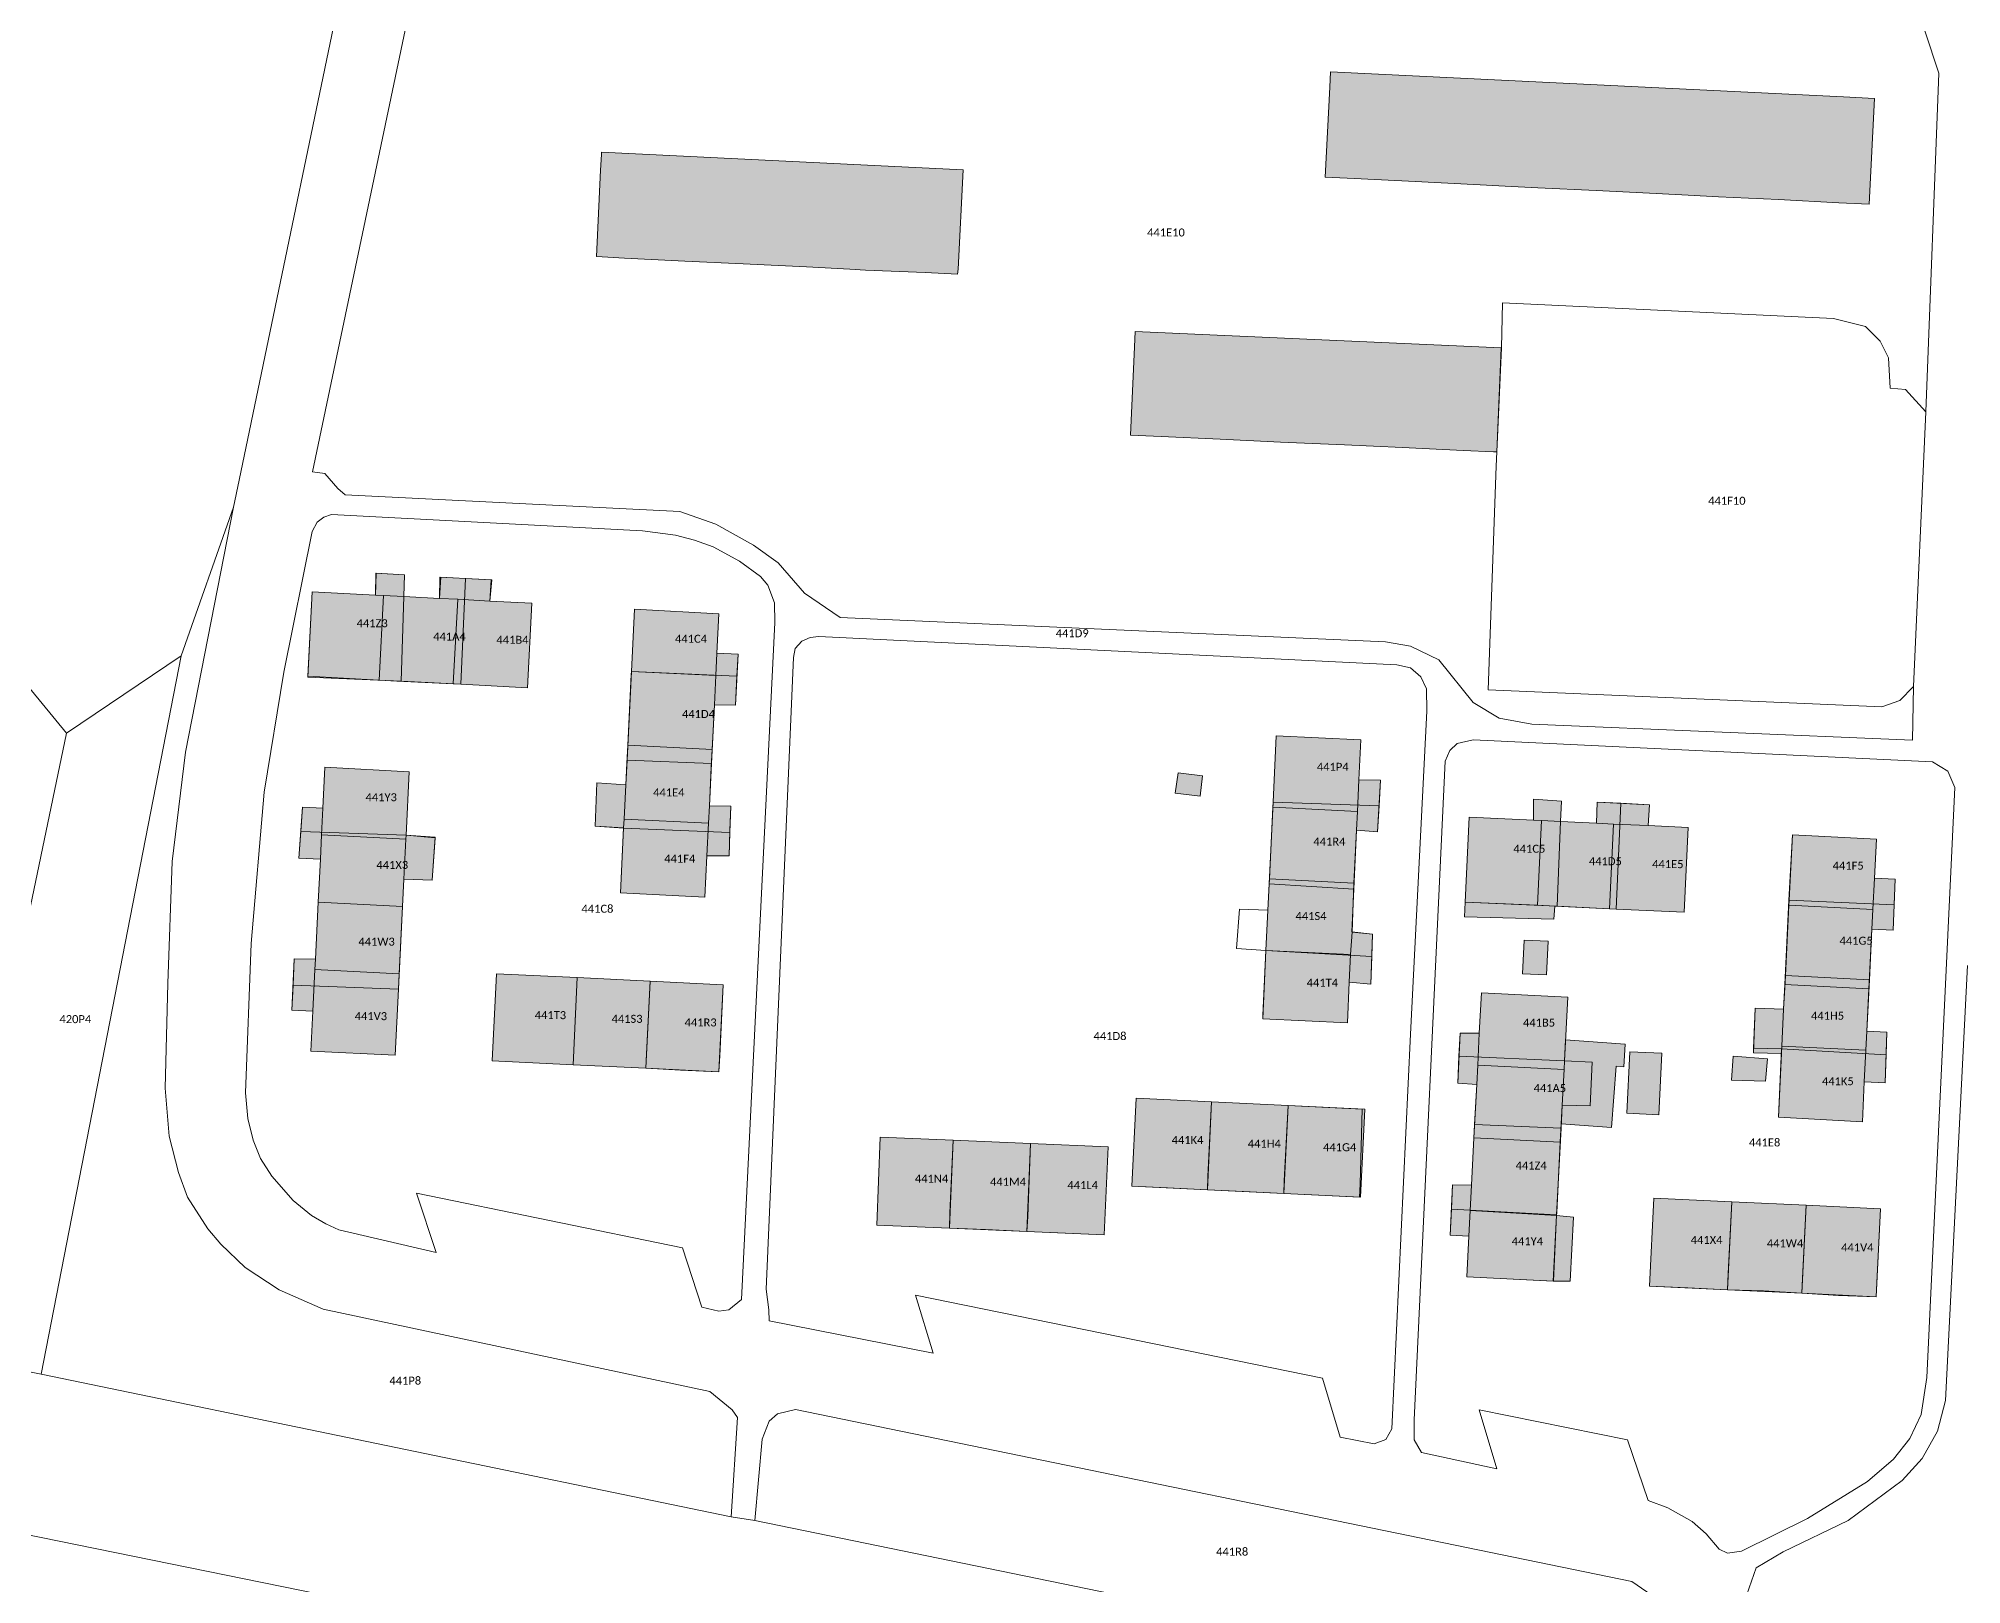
# Model space of a CAD drawing. Header units: metres. Extents: x 113120 to 240396, y 120329 to 242116.
# Drawn here: x 120677 to 120869.3, y 121543.4 to 121698.1 of the extents above; entities that cross this region are included whole.
import ezdxf

# ---------------------------------------------------------------- set-up
doc = ezdxf.new("R2010")
doc.units = ezdxf.units.M
doc.header["$LTSCALE"] = 3
for name, color, linetype, lineweight in [('Bpn_CaPa', 78, 'Continuous', 0), ('Bpn_ReBu', 4, 'Continuous', 0), ('Bpt_CaNu', 7, 'Continuous', 0), ('Hachure bâtiment', 11, 'Continuous', 0)]:
    doc.layers.add(name, color=color, linetype=linetype, lineweight=lineweight)
doc.styles.add('Legend', font='')
doc.styles.get('Legend').set_extended_font_data('Calibri')

msp = doc.modelspace()

# ---------------------------------------------------------------- hatches: boundary and pattern name
at = {"layer": 'Hachure bâtiment'}
h = msp.add_hatch(color=256, dxfattribs=at)
h.dxf.hatch_style = 1
h.paths.add_polyline_path([(120857.49, 121692.22), (120860.62, 121692.07), (120860.06, 121681.49), (120857.05, 121681.63), (120850.99, 121681.94), (120845.02, 121682.23), (120841.99, 121682.38), (120838.78, 121682.54), (120832.79, 121682.84), (120826.95, 121683.13), (120823.68, 121683.29), (120820.55, 121683.45), (120814.67, 121683.74), (120808.62, 121684.04), (120805.69, 121684.18), (120806.13, 121693.2), (120806.2, 121694.73)])
h = msp.add_hatch(color=256, dxfattribs=at)
h.dxf.hatch_style = 1
h.paths.add_polyline_path([(120769.47, 121684.93), (120768.99, 121675), (120768.92, 121674.49), (120765.7, 121674.64), (120759.72, 121674.89), (120758.17, 121675), (120753.83, 121675.21), (120747.5, 121675.51), (120741.67, 121675.79), (120735.64, 121676.08), (120732.82, 121676.27), (120733.23, 121684.88), (120733.31, 121686.47), (120733.32, 121686.68)])
h = msp.add_hatch(color=256, dxfattribs=at)
h.dxf.hatch_style = 1
h.paths.add_polyline_path([(120823.28, 121667.13), (120822.84, 121656.72), (120822.52, 121656.73), (120819.47, 121656.87), (120813.42, 121657.15), (120807.6, 121657.41), (120801.2, 121657.7), (120795.19, 121657.98), (120789.29, 121658.24), (120786.22, 121658.38), (120786.61, 121667.22), (120786.68, 121668.76)])
h = msp.add_hatch(color=256, dxfattribs=at)
h.dxf.hatch_style = 1
h.paths.add_polyline_path([(120713.62, 121644.42), (120713.57, 121642.24), (120711.53, 121642.35), (120710.72, 121642.39), (120710.8, 121644.58)])
h = msp.add_hatch(color=256, dxfattribs=at)
h.dxf.hatch_style = 1
h.paths.add_polyline_path([(120722.37, 121643.92), (120722.15, 121641.8), (120718.95, 121641.97), (120717.12, 121642.06), (120717.17, 121644.2)])
h = msp.add_hatch(color=256, dxfattribs=at)
h.dxf.hatch_style = 1
h.paths.add_polyline_path([(120710.72, 121642.39), (120711.53, 121642.35), (120711.08, 121633.9), (120703.97, 121634.27), (120704.4, 121642.72)])
h = msp.add_hatch(color=256, dxfattribs=at)
h.dxf.hatch_style = 1
h.paths.add_polyline_path([(120713.57, 121642.24), (120717.12, 121642.06), (120718.95, 121641.97), (120718.5, 121633.51), (120712.87, 121633.8), (120711.08, 121633.9), (120711.53, 121642.35)])
h = msp.add_hatch(color=256, dxfattribs=at)
h.dxf.hatch_style = 1
h.paths.add_polyline_path([(120722.15, 121641.8), (120726.37, 121641.58), (120725.92, 121633.12), (120719.27, 121633.47), (120718.5, 121633.51), (120718.95, 121641.97)])
h = msp.add_hatch(color=256, dxfattribs=at)
h.dxf.hatch_style = 1
h.paths.add_polyline_path([(120745.05, 121640.52), (120744.86, 121636.58), (120744.75, 121634.34), (120736.31, 121634.76), (120736.62, 121640.97)])
h = msp.add_hatch(color=256, dxfattribs=at)
h.dxf.hatch_style = 1
h.paths.add_polyline_path([(120746.99, 121636.47), (120746.72, 121631.4), (120744.61, 121631.43), (120744.75, 121634.34), (120744.86, 121636.58)])
h = msp.add_hatch(color=256, dxfattribs=at)
h.dxf.hatch_style = 1
h.paths.add_polyline_path([(120744.75, 121634.34), (120744.61, 121631.43), (120744.39, 121626.96), (120735.95, 121627.38), (120736.3, 121634.45), (120736.31, 121634.76)])
h = msp.add_hatch(color=256, dxfattribs=at)
h.dxf.hatch_style = 1
h.paths.add_polyline_path([(120744.39, 121626.96), (120744.3, 121625.2), (120744.11, 121621.32), (120744.03, 121619.58), (120735.58, 121620), (120735.75, 121623.43), (120735.86, 121625.6), (120735.95, 121627.38)])
h = msp.add_hatch(color=256, dxfattribs=at)
h.dxf.hatch_style = 1
h.paths.add_polyline_path([(120809.24, 121627.92), (120809.05, 121623.93), (120808.9, 121620.76), (120800.44, 121621.17), (120800.47, 121621.7), (120800.79, 121628.33)])
h = msp.add_hatch(color=256, dxfattribs=at)
h.dxf.hatch_style = 1
h.paths.add_polyline_path([(120714.1, 121624.73), (120713.79, 121618.38), (120713.77, 121618), (120705.34, 121618.43), (120705.47, 121621.1), (120705.67, 121625.17)])
h = msp.add_hatch(color=256, dxfattribs=at)
h.dxf.hatch_style = 1
h.paths.add_polyline_path([(120793.42, 121624.32), (120793.17, 121622.3), (120790.69, 121622.6), (120790.97, 121624.62)])
h = msp.add_hatch(color=256, dxfattribs=at)
h.dxf.hatch_style = 1
h.paths.add_polyline_path([(120735.75, 121623.43), (120735.58, 121620), (120735.54, 121619.12), (120732.7, 121619.27), (120732.87, 121623.62)])
h = msp.add_hatch(color=256, dxfattribs=at)
h.dxf.hatch_style = 1
h.paths.add_polyline_path([(120811.22, 121623.87), (120810.92, 121618.72), (120808.81, 121618.88), (120808.9, 121620.76), (120809.05, 121623.93)])
h = msp.add_hatch(color=256, dxfattribs=at)
h.dxf.hatch_style = 1
h.paths.add_polyline_path([(120705.47, 121621.1), (120705.34, 121618.43), (120705.22, 121616), (120703.07, 121616.08), (120703.42, 121621.2)])
h = msp.add_hatch(color=256, dxfattribs=at)
h.dxf.hatch_style = 1
h.paths.add_polyline_path([(120746.24, 121621.27), (120746.16, 121618.85), (120746.09, 121616.32), (120743.87, 121616.32), (120744.03, 121619.58), (120744.11, 121621.32)])
h = msp.add_hatch(color=256, dxfattribs=at)
h.dxf.hatch_style = 1
h.paths.add_polyline_path([(120808.9, 121620.76), (120808.81, 121618.88), (120808.56, 121613.6), (120800.1, 121614.02), (120800.44, 121621.17)])
h = msp.add_hatch(color=256, dxfattribs=at)
h.dxf.hatch_style = 1
h.paths.add_polyline_path([(120829.32, 121621.8), (120829.22, 121619.75), (120827.3, 121619.84), (120826.52, 121619.88), (120826.52, 121621.97)])
h = msp.add_hatch(color=256, dxfattribs=at)
h.dxf.hatch_style = 1
h.paths.add_polyline_path([(120838.1, 121621.42), (120837.97, 121619.34), (120834.52, 121619.5), (120832.8, 121619.58), (120832.87, 121621.7)])
h = msp.add_hatch(color=256, dxfattribs=at)
h.dxf.hatch_style = 1
h.paths.add_polyline_path([(120744.03, 121619.58), (120743.87, 121616.32), (120743.67, 121612.2), (120735.22, 121612.62), (120735.54, 121619.12), (120735.58, 121620)])
h = msp.add_hatch(color=256, dxfattribs=at)
h.dxf.hatch_style = 1
h.paths.add_polyline_path([(120826.52, 121619.88), (120827.3, 121619.84), (120826.9, 121611.37), (120819.69, 121611.7), (120820.09, 121620.18)])
h = msp.add_hatch(color=256, dxfattribs=at)
h.dxf.hatch_style = 1
h.paths.add_polyline_path([(120829.22, 121619.75), (120832.8, 121619.58), (120834.52, 121619.5), (120834.12, 121611.03), (120828.64, 121611.28), (120826.9, 121611.37), (120827.3, 121619.84)])
h = msp.add_hatch(color=256, dxfattribs=at)
h.dxf.hatch_style = 1
h.paths.add_polyline_path([(120837.97, 121619.34), (120841.97, 121619.15), (120841.57, 121610.68), (120834.77, 121611), (120834.12, 121611.03), (120834.52, 121619.5)])
h = msp.add_hatch(color=256, dxfattribs=at)
h.dxf.hatch_style = 1
h.paths.add_polyline_path([(120713.77, 121618), (120713.57, 121613.97), (120713.44, 121611.26), (120705, 121611.69), (120705.22, 121616), (120705.34, 121618.43)])
h = msp.add_hatch(color=256, dxfattribs=at)
h.dxf.hatch_style = 1
h.paths.add_polyline_path([(120716.68, 121618.13), (120716.39, 121613.87), (120713.57, 121613.97), (120713.77, 121618), (120713.79, 121618.38)])
h = msp.add_hatch(color=256, dxfattribs=at)
h.dxf.hatch_style = 1
h.paths.add_polyline_path([(120860.79, 121618), (120860.59, 121614.07), (120860.44, 121610.96), (120852.04, 121611.38), (120852.06, 121611.87), (120852.39, 121618.42)])
h = msp.add_hatch(color=256, dxfattribs=at)
h.dxf.hatch_style = 1
h.paths.add_polyline_path([(120808.56, 121613.6), (120808.37, 121608.7), (120808.22, 121606.44), (120799.76, 121606.86), (120800.05, 121612.88), (120800.1, 121614.02)])
h = msp.add_hatch(color=256, dxfattribs=at)
h.dxf.hatch_style = 1
h.paths.add_polyline_path([(120862.67, 121613.97), (120862.47, 121608.9), (120860.34, 121608.97), (120860.44, 121610.96), (120860.59, 121614.07)])
h = msp.add_hatch(color=256, dxfattribs=at)
h.dxf.hatch_style = 1
h.paths.add_polyline_path([(120713.44, 121611.26), (120713.1, 121604.52), (120704.67, 121604.95), (120704.72, 121605.97), (120705, 121611.69)])
h = msp.add_hatch(color=256, dxfattribs=at)
h.dxf.hatch_style = 1
h.paths.add_polyline_path([(120826.9, 121611.37), (120828.64, 121611.28), (120828.54, 121609.97), (120819.62, 121610.23), (120819.69, 121611.7)])
h = msp.add_hatch(color=256, dxfattribs=at)
h.dxf.hatch_style = 1
h.paths.add_polyline_path([(120860.44, 121610.96), (120860.34, 121608.97), (120860.09, 121603.92), (120851.69, 121604.34), (120852.04, 121611.38)])
h = msp.add_hatch(color=256, dxfattribs=at)
h.dxf.hatch_style = 1
h.paths.add_polyline_path([(120810.4, 121608.5), (120810.24, 121603.47), (120808.09, 121603.68), (120808.22, 121606.44), (120808.37, 121608.7)])
h = msp.add_hatch(color=256, dxfattribs=at)
h.dxf.hatch_style = 1
h.paths.add_polyline_path([(120827.99, 121607.77), (120827.8, 121604.42), (120825.4, 121604.53), (120825.59, 121607.88)])
h = msp.add_hatch(color=256, dxfattribs=at)
h.dxf.hatch_style = 1
h.paths.add_polyline_path([(120704.72, 121605.97), (120704.67, 121604.95), (120704.47, 121600.8), (120702.37, 121600.87), (120702.6, 121606.03)])
h = msp.add_hatch(color=256, dxfattribs=at)
h.dxf.hatch_style = 1
h.paths.add_polyline_path([(120808.22, 121606.44), (120808.09, 121603.68), (120807.9, 121599.62), (120799.44, 121600.02), (120799.45, 121600.4), (120799.76, 121606.86)])
h = msp.add_hatch(color=256, dxfattribs=at)
h.dxf.hatch_style = 1
h.paths.add_polyline_path([(120713.1, 121604.52), (120713.03, 121602.97), (120712.7, 121596.37), (120704.27, 121596.78), (120704.47, 121600.8), (120704.67, 121604.95)])
h = msp.add_hatch(color=256, dxfattribs=at)
h.dxf.hatch_style = 1
h.paths.add_polyline_path([(120730.89, 121604.14), (120730.48, 121595.43), (120722.4, 121595.82), (120722.84, 121604.53)])
h = msp.add_hatch(color=256, dxfattribs=at)
h.dxf.hatch_style = 1
h.paths.add_polyline_path([(120738.19, 121603.79), (120737.77, 121595.07), (120730.48, 121595.43), (120730.89, 121604.14)])
h = msp.add_hatch(color=256, dxfattribs=at)
h.dxf.hatch_style = 1
h.paths.add_polyline_path([(120745.49, 121603.43), (120745.07, 121594.72), (120737.77, 121595.07), (120738.19, 121603.79)])
h = msp.add_hatch(color=256, dxfattribs=at)
h.dxf.hatch_style = 1
h.paths.add_polyline_path([(120860.09, 121603.92), (120859.83, 121598.8), (120859.74, 121596.88), (120851.34, 121597.3), (120851.52, 121600.97), (120851.63, 121603.13), (120851.69, 121604.34)])
h = msp.add_hatch(color=256, dxfattribs=at)
h.dxf.hatch_style = 1
h.paths.add_polyline_path([(120829.94, 121602.2), (120829.61, 121595.83), (120829.57, 121594.94), (120820.93, 121595.38), (120821.09, 121598.57), (120821.3, 121602.63)])
h = msp.add_hatch(color=256, dxfattribs=at)
h.dxf.hatch_style = 1
h.paths.add_polyline_path([(120851.52, 121600.97), (120851.34, 121597.3), (120851.3, 121596.55), (120848.5, 121596.63), (120848.67, 121601.08)])
h = msp.add_hatch(color=256, dxfattribs=at)
h.dxf.hatch_style = 1
h.paths.add_polyline_path([(120821.09, 121598.57), (120820.93, 121595.38), (120820.83, 121593.45), (120818.94, 121593.58), (120819.17, 121598.6)])
h = msp.add_hatch(color=256, dxfattribs=at)
h.dxf.hatch_style = 1
h.paths.add_polyline_path([(120829.61, 121595.83), (120829.72, 121597.92), (120835.69, 121597.48), (120835.53, 121595.21), (120834.77, 121595.27), (120834.32, 121589.16), (120829.29, 121589.52), (120829.38, 121591.4), (120832.19, 121591.32), (120832.39, 121595.67)])
h = msp.add_hatch(color=256, dxfattribs=at)
h.dxf.hatch_style = 1
h.paths.add_polyline_path([(120861.84, 121598.67), (120861.67, 121593.63), (120859.58, 121593.73), (120859.74, 121596.88), (120859.83, 121598.8)])
h = msp.add_hatch(color=256, dxfattribs=at)
h.dxf.hatch_style = 1
h.paths.add_polyline_path([(120832.39, 121595.67), (120832.19, 121591.32), (120829.38, 121591.4), (120829.57, 121594.94), (120829.61, 121595.83)], flags=17)
h = msp.add_hatch(color=256, dxfattribs=at)
h.dxf.hatch_style = 1
h.paths.add_polyline_path([(120835.85, 121590.57), (120836.13, 121596.73), (120839.33, 121596.58), (120839.04, 121590.42)])
h = msp.add_hatch(color=256, dxfattribs=at)
h.dxf.hatch_style = 1
h.paths.add_polyline_path([(120849.9, 121596.03), (120849.72, 121593.78), (120846.3, 121593.9), (120846.47, 121596.27)])
h = msp.add_hatch(color=256, dxfattribs=at)
h.dxf.hatch_style = 1
h.paths.add_polyline_path([(120859.74, 121596.88), (120859.58, 121593.73), (120859.39, 121589.73), (120850.99, 121590.17), (120851.3, 121596.55), (120851.34, 121597.3)])
h = msp.add_hatch(color=256, dxfattribs=at)
h.dxf.hatch_style = 1
h.paths.add_polyline_path([(120829.57, 121594.94), (120829.38, 121591.4), (120829.19, 121587.69), (120820.55, 121588.12), (120820.83, 121593.45), (120820.93, 121595.38)])
h = msp.add_hatch(color=256, dxfattribs=at)
h.dxf.hatch_style = 1
h.paths.add_polyline_path([(120794.31, 121591.72), (120793.9, 121582.92), (120786.34, 121583.28), (120786.77, 121592.08)])
h = msp.add_hatch(color=256, dxfattribs=at)
h.dxf.hatch_style = 1
h.paths.add_polyline_path([(120801.98, 121591.34), (120801.56, 121582.55), (120793.9, 121582.92), (120794.31, 121591.72)])
h = msp.add_hatch(color=256, dxfattribs=at)
h.dxf.hatch_style = 1
h.paths.add_polyline_path([(120809.64, 121590.97), (120809.22, 121582.18), (120801.56, 121582.55), (120801.98, 121591.34)])
h = msp.add_hatch(color=256, dxfattribs=at)
h.dxf.hatch_style = 1
h.paths.add_polyline_path([(120768.48, 121587.89), (120768.11, 121579.09), (120760.84, 121579.4), (120761.2, 121588.2)])
h = msp.add_hatch(color=256, dxfattribs=at)
h.dxf.hatch_style = 1
h.paths.add_polyline_path([(120829.19, 121587.69), (120828.83, 121580.65), (120828.82, 121580.36), (120820.18, 121580.86), (120820.31, 121583.4), (120820.55, 121588.12)])
h = msp.add_hatch(color=256, dxfattribs=at)
h.dxf.hatch_style = 1
h.paths.add_polyline_path([(120776.22, 121587.55), (120775.86, 121578.76), (120768.11, 121579.09), (120768.48, 121587.89)])
h = msp.add_hatch(color=256, dxfattribs=at)
h.dxf.hatch_style = 1
h.paths.add_polyline_path([(120783.97, 121587.22), (120783.6, 121578.43), (120775.86, 121578.76), (120776.22, 121587.55)])
h = msp.add_hatch(color=256, dxfattribs=at)
h.dxf.hatch_style = 1
h.paths.add_polyline_path([(120820.31, 121583.4), (120820.18, 121580.86), (120820.05, 121578.3), (120818.19, 121578.4), (120818.42, 121583.43)])
h = msp.add_hatch(color=256, dxfattribs=at)
h.dxf.hatch_style = 1
h.paths.add_polyline_path([(120828.82, 121580.36), (120828.49, 121573.8), (120819.84, 121574.23), (120820.05, 121578.3), (120820.18, 121580.86)])
h = msp.add_hatch(color=256, dxfattribs=at)
h.dxf.hatch_style = 1
h.paths.add_polyline_path([(120846.34, 121581.72), (120845.91, 121572.93), (120838.12, 121573.3), (120838.54, 121582.08)])
h = msp.add_hatch(color=256, dxfattribs=at)
h.dxf.hatch_style = 1
h.paths.add_polyline_path([(120853.77, 121581.37), (120853.34, 121572.57), (120845.91, 121572.93), (120846.34, 121581.72)])
h = msp.add_hatch(color=256, dxfattribs=at)
h.dxf.hatch_style = 1
h.paths.add_polyline_path([(120861.2, 121581.02), (120860.77, 121572.22), (120853.34, 121572.57), (120853.77, 121581.37)])
h = msp.add_hatch(color=256, dxfattribs=at)
h.dxf.hatch_style = 1
h.paths.add_polyline_path([(120830.52, 121580.18), (120830.19, 121573.78), (120828.49, 121573.8), (120828.82, 121580.36)])

# ---------------------------------------------------------------- linework, layer by layer
at = {"layer": 'Bpn_CaPa'}
for points in [[(120602.1, 121663.83), (120574.47, 121641.87), (120568.87, 121648.4), (120546.06, 121676.27), (120597.21, 121724.15), (120695.04, 121809.74), (120734.53, 121775.43), (120753.46, 121792.45), (120757.04, 121789.93), (120802.65, 121760.64), (120794.76, 121747.04), (120816.84, 121743.44), (120858.68, 121721.25), (120837.53, 121725.8), (120716.8, 121747.4), (120709.26, 121712.38), (120697.11, 121653.9), (120696.54, 121651.2), (120691.29, 121636.31), (120679.82, 121628.58), (120672.49, 121637.49), (120668.4, 121642.13), (120631.16, 121686.66), (120602.1, 121663.83)], [(120865.74, 121660.72), (120864.49, 121633.25), (120863.13, 121631.84), (120861.35, 121631.22), (120821.99, 121632.93), (120822.79, 121655.29), (120822.84, 121656.72), (120823.3, 121667.13), (120823.41, 121671.61), (120856.52, 121670.04), (120859.7, 121669.24), (120861.18, 121667.8), (120862.01, 121666.13), (120862.16, 121663.08), (120863.71, 121662.95), (120865.74, 121660.72)], [(120691.29, 121636.31), (120696.54, 121651.2), (120691.74, 121626.67), (120690.39, 121615.74), (120689.95, 121603.55), (120689.7, 121593.08), (120690.09, 121588.27), (120691.03, 121584.66), (120691.93, 121582.17), (120693.97, 121579.01), (120695.26, 121577.47), (120697.7, 121575.14), (120701.1, 121572.93), (120705.48, 121570.99), (120744.15, 121562.74), (120746.38, 121560.92), (120746.92, 121560.14), (120746.29, 121550.22), (120677.31, 121564.5), (120691.29, 121636.31)], [(120747.31, 121571.94), (120746.04, 121570.91), (120745.05, 121570.79), (120743.37, 121571.19), (120741.44, 121577.13), (120714.82, 121582.57), (120716.78, 121576.64), (120707.05, 121578.93), (120705.75, 121579.52), (120704.32, 121580.36), (120702.49, 121581.85), (120700.37, 121584.29), (120699.22, 121586.06), (120698.5, 121587.9), (120697.96, 121590.04), (120697.74, 121592.63), (120698.31, 121607.56), (120699.59, 121622.7), (120701.55, 121634.7), (120704.41, 121648.74), (120704.9, 121649.69), (120705.55, 121650.2), (120706.32, 121650.45), (120737.42, 121648.82), (120740.74, 121648.37), (120742.64, 121647.9), (120744.48, 121647.21), (120747.12, 121645.8), (120749.23, 121644.25), (120749.94, 121643.4), (120750.62, 121641.61), (120750.67, 121639.65), (120747.31, 121571.94)], [(120747.31, 121571.94), (120750.67, 121639.65), (120750.62, 121641.61), (120749.94, 121643.4), (120749.23, 121644.25), (120747.12, 121645.8), (120744.48, 121647.21), (120742.64, 121647.9), (120740.74, 121648.37), (120737.42, 121648.82), (120706.32, 121650.45), (120705.55, 121650.2), (120704.9, 121649.69), (120704.41, 121648.74), (120701.55, 121634.7), (120699.59, 121622.7), (120698.31, 121607.56), (120697.74, 121592.63), (120697.96, 121590.04), (120698.5, 121587.9), (120699.22, 121586.06), (120700.37, 121584.29), (120702.49, 121581.85), (120704.32, 121580.36), (120705.75, 121579.52), (120707.05, 121578.93), (120716.78, 121576.64), (120714.82, 121582.57), (120741.44, 121577.13), (120743.37, 121571.19), (120745.05, 121570.79), (120746.04, 121570.91), (120747.31, 121571.94)], [(120713.28, 121633.78), (120719.27, 121633.47), (120725.92, 121633.12), (120726.37, 121641.58), (120722.15, 121641.8), (120722.29, 121643.92), (120719.72, 121644.06), (120717.25, 121644.2), (120717.12, 121642.06), (120713.57, 121642.24), (120713.62, 121644.42), (120710.77, 121644.57), (120710.72, 121642.39), (120704.4, 121642.72), (120703.95, 121634.2), (120713.28, 121633.78)], [(120713.28, 121633.78), (120703.95, 121634.2), (120704.4, 121642.72), (120710.72, 121642.39), (120710.77, 121644.57), (120713.62, 121644.42), (120713.57, 121642.24), (120713.28, 121633.78)], [(120713.28, 121633.78), (120713.57, 121642.24), (120717.12, 121642.06), (120717.25, 121644.2), (120719.72, 121644.06), (120719.27, 121633.47), (120713.28, 121633.78)], [(120719.27, 121633.47), (120719.72, 121644.06), (120722.29, 121643.92), (120722.15, 121641.8), (120726.37, 121641.58), (120725.92, 121633.12), (120719.27, 121633.47)], [(120746.16, 121618.64), (120746.24, 121621.27), (120744.11, 121621.32), (120744.32, 121625.55), (120744.61, 121631.43), (120746.72, 121631.4), (120746.87, 121634.28), (120746.99, 121636.47), (120744.86, 121636.58), (120745.05, 121640.52), (120736.62, 121640.97), (120736.31, 121634.76), (120735.88, 121625.89), (120735.75, 121623.43), (120732.87, 121623.62), (120732.7, 121619.3), (120735.54, 121619.09), (120735.22, 121612.62), (120743.67, 121612.2), (120743.87, 121616.32), (120746.09, 121616.32), (120746.16, 121618.64)], [(120746.87, 121634.28), (120736.31, 121634.76), (120736.62, 121640.97), (120745.05, 121640.52), (120744.86, 121636.58), (120746.99, 121636.47), (120746.87, 121634.28)], [(120815.83, 121630.8), (120814.21, 121598.5), (120812.34, 121559.02), (120811.76, 121557.94), (120810.59, 121557.53), (120807.17, 121558.2), (120805.42, 121564.1), (120764.72, 121572.38), (120766.49, 121566.58), (120750.1, 121569.81), (120750.06, 121570.91), (120749.78, 121573), (120752.51, 121636.15), (120752.68, 121637.04), (120753.37, 121637.78), (120754.19, 121638.15), (120755.04, 121638.24), (120812.86, 121635.41), (120814.2, 121635.12), (120815.24, 121634.21), (120815.81, 121633.03), (120815.83, 121630.8)], [(120815.83, 121630.8), (120815.81, 121633.03), (120815.24, 121634.21), (120814.2, 121635.12), (120812.86, 121635.41), (120755.04, 121638.24), (120754.19, 121638.15), (120753.37, 121637.78), (120752.68, 121637.04), (120752.51, 121636.15), (120749.78, 121573), (120750.06, 121570.91), (120750.1, 121569.81), (120766.49, 121566.58), (120764.72, 121572.38), (120805.42, 121564.1), (120807.17, 121558.2), (120810.59, 121557.53), (120811.76, 121557.94), (120812.34, 121559.02), (120814.21, 121598.5), (120815.83, 121630.8)], [(120666.98, 121566.53), (120657.92, 121568.31), (120658.7, 121571.92), (120660.9, 121581.38), (120661.66, 121585.07), (120661.97, 121586.59), (120662.86, 121591.02), (120672.49, 121637.49), (120679.82, 121628.58), (120670.72, 121585.02), (120669.74, 121579.64), (120667.7, 121570.03), (120666.98, 121566.53)], [(120666.98, 121566.53), (120667.7, 121570.03), (120669.74, 121579.64), (120670.72, 121585.02), (120679.82, 121628.58), (120691.29, 121636.31), (120677.31, 121564.5), (120666.98, 121566.53)], [(120735.88, 121625.89), (120736.31, 121634.76), (120746.87, 121634.28), (120746.72, 121631.4), (120744.61, 121631.43), (120744.32, 121625.55), (120735.88, 121625.89)], [(120808.54, 121613), (120808.81, 121618.88), (120810.92, 121618.72), (120811.07, 121621.31), (120811.22, 121623.87), (120809.05, 121623.93), (120809.24, 121627.92), (120800.79, 121628.33), (120800.47, 121621.7), (120800.08, 121613.51), (120799.95, 121610.89), (120797.1, 121610.98), (120796.83, 121607.05), (120799.76, 121606.85), (120799.44, 121600.02), (120807.9, 121599.62), (120808.09, 121603.68), (120810.24, 121603.47), (120810.33, 121606.26), (120810.4, 121608.5), (120808.33, 121608.71), (120808.54, 121613)], [(120800.47, 121621.7), (120800.79, 121628.33), (120809.24, 121627.92), (120809.05, 121623.93), (120811.22, 121623.87), (120811.07, 121621.31), (120800.47, 121621.7)], [(120868.63, 121623.14), (120867.92, 121624.78), (120866.41, 121625.73), (120820.47, 121627.91), (120818.89, 121627.55), (120818.13, 121626.85), (120817.67, 121625.77), (120814.57, 121559.93), (120814.58, 121557.91), (120815.32, 121556.64), (120822.85, 121555.02), (120821.07, 121560.92), (120835.9, 121557.91), (120837.96, 121551.84), (120839.93, 121551.11), (120842.38, 121549.74), (120843.79, 121548.51), (120845.09, 121546.97), (120845.9, 121546.6), (120847.3, 121546.8), (120853.89, 121550.06), (120859.92, 121553.75), (120862.52, 121555.99), (120864.13, 121558.04), (120865.28, 121560.45), (120865.83, 121564.14), (120868.63, 121623.14)], [(120868.63, 121623.14), (120865.83, 121564.14), (120865.28, 121560.45), (120864.13, 121558.04), (120862.52, 121555.99), (120859.92, 121553.75), (120853.89, 121550.06), (120847.3, 121546.8), (120845.9, 121546.6), (120845.09, 121546.97), (120843.79, 121548.51), (120842.38, 121549.74), (120839.93, 121551.11), (120837.96, 121551.84), (120835.9, 121557.91), (120821.07, 121560.92), (120822.85, 121555.02), (120815.32, 121556.64), (120814.58, 121557.91), (120814.57, 121559.93), (120817.67, 121625.77), (120818.13, 121626.85), (120818.89, 121627.55), (120820.47, 121627.91), (120866.41, 121625.73), (120867.92, 121624.78), (120868.63, 121623.14)], [(120705.01, 121611.69), (120704.72, 121605.97), (120702.6, 121606.03), (120702.48, 121603.4), (120702.37, 121600.87), (120704.47, 121600.8), (120704.27, 121596.78), (120712.7, 121596.37), (120713.04, 121602.97), (120713.44, 121611.26), (120713.57, 121613.97), (120716.39, 121613.87), (120716.69, 121618.2), (120713.79, 121618.38), (120714.1, 121624.73), (120705.67, 121625.17), (120705.47, 121621.1), (120703.42, 121621.2), (120703.25, 121618.74), (120703.07, 121616.08), (120705.22, 121616), (120705.01, 121611.69)], [(120713.79, 121618.38), (120703.25, 121618.74), (120703.42, 121621.2), (120705.47, 121621.1), (120705.67, 121625.17), (120714.1, 121624.73), (120713.79, 121618.38)], [(120746.16, 121618.64), (120735.54, 121619.09), (120732.7, 121619.3), (120732.87, 121623.62), (120735.75, 121623.43), (120735.88, 121625.89), (120744.32, 121625.55), (120744.11, 121621.32), (120746.24, 121621.27), (120746.16, 121618.64)], [(120808.54, 121613), (120800.08, 121613.51), (120800.47, 121621.7), (120811.07, 121621.31), (120810.92, 121618.72), (120808.81, 121618.88), (120808.54, 121613)], [(120829.22, 121619.75), (120828.87, 121611.27), (120819.69, 121611.7), (120820.09, 121620.18), (120826.52, 121619.88), (120826.52, 121621.97), (120829.32, 121621.8), (120829.22, 121619.75)], [(120829.22, 121619.75), (120829.32, 121621.8), (120826.52, 121621.97), (120826.52, 121619.88), (120820.09, 121620.18), (120819.69, 121611.7), (120828.87, 121611.27), (120834.77, 121611), (120841.57, 121610.68), (120841.97, 121619.15), (120837.97, 121619.34), (120838.1, 121621.42), (120835.23, 121621.57), (120832.87, 121621.7), (120832.8, 121619.58), (120829.22, 121619.75)], [(120829.22, 121619.75), (120832.8, 121619.58), (120832.87, 121621.7), (120835.23, 121621.57), (120834.77, 121611), (120828.87, 121611.27), (120829.22, 121619.75)], [(120834.77, 121611), (120835.23, 121621.57), (120838.1, 121621.42), (120837.97, 121619.34), (120841.97, 121619.15), (120841.57, 121610.68), (120834.77, 121611)], [(120746.16, 121618.64), (120746.09, 121616.32), (120743.87, 121616.32), (120743.67, 121612.2), (120735.22, 121612.62), (120735.54, 121619.09), (120746.16, 121618.64)], [(120705.01, 121611.69), (120705.22, 121616), (120703.07, 121616.08), (120703.25, 121618.74), (120713.79, 121618.38), (120716.69, 121618.2), (120716.39, 121613.87), (120713.57, 121613.97), (120713.44, 121611.26), (120705.01, 121611.69)], [(120862.57, 121611.43), (120862.67, 121613.97), (120860.59, 121614.07), (120860.79, 121618), (120852.39, 121618.42), (120852.05, 121611.87), (120851.64, 121603.44), (120851.52, 121600.97), (120848.67, 121601.08), (120848.52, 121597.09), (120851.3, 121597.01), (120850.99, 121590.17), (120859.39, 121589.73), (120859.58, 121593.73), (120861.67, 121593.63), (120861.76, 121596.41), (120861.84, 121598.67), (120859.83, 121598.8), (120860.05, 121603.03), (120860.34, 121608.97), (120862.47, 121608.9), (120862.57, 121611.43)], [(120862.57, 121611.43), (120852.05, 121611.87), (120852.39, 121618.42), (120860.79, 121618), (120860.59, 121614.07), (120862.67, 121613.97), (120862.57, 121611.43)], [(120808.54, 121613), (120808.33, 121608.71), (120810.4, 121608.5), (120810.33, 121606.26), (120799.76, 121606.85), (120796.83, 121607.05), (120797.1, 121610.98), (120799.95, 121610.89), (120800.08, 121613.51), (120808.54, 121613)], [(120705.01, 121611.69), (120713.44, 121611.26), (120713.04, 121602.97), (120702.48, 121603.4), (120702.6, 121606.03), (120704.72, 121605.97), (120705.01, 121611.69)], [(120862.57, 121611.43), (120862.47, 121608.9), (120860.34, 121608.97), (120860.05, 121603.03), (120851.64, 121603.44), (120852.05, 121611.87), (120862.57, 121611.43)], [(120799.76, 121606.85), (120810.33, 121606.26), (120810.24, 121603.47), (120808.09, 121603.68), (120807.9, 121599.62), (120799.44, 121600.02), (120799.76, 121606.85)], [(120730.48, 121595.43), (120734.11, 121595.25), (120737.77, 121595.07), (120741.23, 121594.9), (120745.07, 121594.72), (120745.15, 121596.31), (120745.49, 121603.43), (120738.19, 121603.79), (120730.89, 121604.14), (120722.84, 121604.53), (120722.4, 121595.82), (120727.12, 121595.59), (120730.48, 121595.43)], [(120730.48, 121595.43), (120727.12, 121595.59), (120722.4, 121595.82), (120722.84, 121604.53), (120730.89, 121604.14), (120730.55, 121596.89), (120730.48, 121595.43)], [(120730.48, 121595.43), (120730.55, 121596.89), (120730.89, 121604.14), (120738.19, 121603.79), (120737.84, 121596.53), (120737.77, 121595.07), (120734.11, 121595.25), (120730.48, 121595.43)], [(120738.19, 121603.79), (120745.49, 121603.43), (120745.15, 121596.31), (120745.07, 121594.72), (120741.23, 121594.9), (120737.77, 121595.07), (120737.84, 121596.53), (120738.19, 121603.79)], [(120861.76, 121596.41), (120851.3, 121597.01), (120848.52, 121597.09), (120848.67, 121601.08), (120851.52, 121600.97), (120851.64, 121603.44), (120860.05, 121603.03), (120859.83, 121598.8), (120861.84, 121598.67), (120861.76, 121596.41)], [(120702.48, 121603.4), (120713.04, 121602.97), (120712.7, 121596.37), (120704.27, 121596.78), (120704.47, 121600.8), (120702.37, 121600.87), (120702.48, 121603.4)], [(120829.27, 121589.08), (120829.38, 121591.4), (120832.19, 121591.32), (120832.39, 121595.67), (120829.61, 121595.83), (120829.94, 121602.2), (120821.3, 121602.63), (120821.09, 121598.57), (120819.17, 121598.6), (120819.06, 121596.28), (120818.94, 121593.58), (120820.83, 121593.45), (120820.62, 121589.46), (120820.31, 121583.4), (120818.42, 121583.43), (120818.31, 121580.97), (120818.19, 121578.4), (120820.05, 121578.3), (120819.84, 121574.23), (120828.52, 121573.78), (120828.8, 121580.43), (120829.27, 121589.08)], [(120819.06, 121596.28), (120819.17, 121598.6), (120821.09, 121598.57), (120821.3, 121602.63), (120829.94, 121602.2), (120829.61, 121595.83), (120819.06, 121596.28)], [(120829.27, 121589.08), (120820.62, 121589.46), (120820.83, 121593.45), (120818.94, 121593.58), (120819.06, 121596.28), (120829.61, 121595.83), (120832.39, 121595.67), (120832.19, 121591.32), (120829.38, 121591.4), (120829.27, 121589.08)], [(120861.76, 121596.41), (120861.67, 121593.63), (120859.58, 121593.73), (120859.39, 121589.73), (120850.99, 121590.17), (120851.3, 121597.01), (120861.76, 121596.41)], [(120794.32, 121591.71), (120786.77, 121592.08), (120786.34, 121583.28), (120789.91, 121583.11), (120793.9, 121582.92), (120797.52, 121582.75), (120801.56, 121582.55), (120805, 121582.39), (120809.1, 121582.18), (120809.19, 121583.52), (120809.38, 121590.98), (120801.98, 121591.34), (120794.32, 121591.71)], [(120794.32, 121591.71), (120793.94, 121584.25), (120793.9, 121582.92), (120789.91, 121583.11), (120786.34, 121583.28), (120786.77, 121592.08), (120794.32, 121591.71)], [(120794.32, 121591.71), (120801.98, 121591.34), (120801.57, 121583.82), (120801.56, 121582.55), (120797.52, 121582.75), (120793.9, 121582.92), (120793.94, 121584.25), (120794.32, 121591.71)], [(120801.56, 121582.55), (120801.57, 121583.82), (120801.98, 121591.34), (120809.38, 121590.98), (120809.19, 121583.52), (120809.1, 121582.18), (120805, 121582.39), (120801.56, 121582.55)], [(120775.86, 121578.76), (120779.7, 121578.6), (120783.6, 121578.43), (120783.66, 121579.87), (120783.97, 121587.22), (120776.22, 121587.55), (120768.48, 121587.89), (120761.2, 121588.2), (120760.84, 121579.4), (120764.09, 121579.26), (120768.11, 121579.09), (120771.71, 121578.94), (120775.86, 121578.76)], [(120768.11, 121579.09), (120764.09, 121579.26), (120760.84, 121579.4), (120761.2, 121588.2), (120768.48, 121587.89), (120768.14, 121580.61), (120768.11, 121579.09)], [(120829.27, 121589.08), (120828.8, 121580.43), (120818.31, 121580.97), (120818.42, 121583.43), (120820.31, 121583.4), (120820.62, 121589.46), (120829.27, 121589.08)], [(120775.86, 121578.76), (120771.71, 121578.94), (120768.11, 121579.09), (120768.14, 121580.61), (120768.48, 121587.89), (120776.22, 121587.55), (120775.95, 121580.24), (120775.86, 121578.76)], [(120775.86, 121578.76), (120775.95, 121580.24), (120776.22, 121587.55), (120783.97, 121587.22), (120783.66, 121579.87), (120783.6, 121578.43), (120779.7, 121578.6), (120775.86, 121578.76)], [(120828.8, 121580.43), (120828.52, 121573.78), (120819.84, 121574.23), (120820.05, 121578.3), (120818.19, 121578.4), (120818.31, 121580.97), (120828.8, 121580.43)], [(120853.34, 121572.57), (120856.99, 121572.34), (120860.77, 121572.22), (120860.84, 121573.63), (120861.2, 121581.02), (120853.77, 121581.37), (120846.34, 121581.72), (120838.54, 121582.08), (120838.12, 121573.3), (120841.95, 121573.12), (120845.91, 121572.93), (120849.52, 121572.82), (120853.34, 121572.57)], [(120845.91, 121572.93), (120841.95, 121573.12), (120838.12, 121573.3), (120838.54, 121582.08), (120846.34, 121581.72), (120845.99, 121574.56), (120845.91, 121572.93)], [(120853.34, 121572.57), (120849.52, 121572.82), (120845.91, 121572.93), (120845.99, 121574.56), (120846.34, 121581.72), (120853.77, 121581.37), (120853.42, 121574.1), (120853.34, 121572.57)], [(120853.34, 121572.57), (120853.42, 121574.1), (120853.77, 121581.37), (120861.2, 121581.02), (120860.84, 121573.63), (120860.77, 121572.22), (120856.99, 121572.34), (120853.34, 121572.57)], [(120748.65, 121549.84), (120749.39, 121557.99), (120750.1, 121559.78), (120750.91, 121560.53), (120752.71, 121560.95), (120836.33, 121543.75), (120837.85, 121542.72), (120839.34, 121540.72), (120839.98, 121538.66), (120839.9, 121536.6), (120839.46, 121535.14), (120837.07, 121531.7), (120748.65, 121549.84)], [(120648.03, 121540.57), (120645, 121543.18), (120647.7, 121546.88), (120655.01, 121552.7), (120751.3, 121533.08), (120750.67, 121529.18), (120747.97, 121515.08), (120739.85, 121476.15), (120648.03, 121540.57)]]:
    msp.add_lwpolyline(points, close=True, dxfattribs=at)
for points in [[(120716.99, 121714.67), (120704.42, 121654.72), (120705.67, 121654.55), (120706.95, 121653.06), (120707.7, 121652.41), (120741.17, 121650.75), (120744.77, 121649.49), (120748.53, 121647.4), (120751, 121645.61), (120753.61, 121642.58), (120757.19, 121640.14), (120811.7, 121637.71), (120814.22, 121637.27), (120817.05, 121635.91), (120820.47, 121631.64), (120823.08, 121630.07), (120826.35, 121629.49), (120864.39, 121627.89), (120864.49, 121633.25), (120865.74, 121660.72), (120865.74, 121660.72), (120867.04, 121694.58), (120865.63, 121698.82)], [(120865.63, 121698.82), (120867.04, 121694.58), (120865.74, 121660.72), (120865.74, 121660.72), (120863.71, 121662.95), (120862.16, 121663.08), (120862.01, 121666.13), (120861.18, 121667.8), (120859.7, 121669.24), (120856.52, 121670.04), (120823.41, 121671.61), (120823.3, 121667.13), (120822.84, 121656.72), (120822.79, 121655.29), (120821.99, 121632.93), (120861.35, 121631.22), (120863.13, 121631.84), (120864.49, 121633.25), (120864.39, 121627.89), (120826.35, 121629.49), (120823.08, 121630.07), (120820.47, 121631.64), (120817.05, 121635.91), (120814.22, 121637.27), (120811.7, 121637.71), (120757.19, 121640.14), (120753.61, 121642.58), (120751, 121645.61), (120748.53, 121647.4), (120744.77, 121649.49), (120741.17, 121650.75), (120707.7, 121652.41), (120706.95, 121653.06), (120705.67, 121654.55), (120704.42, 121654.72), (120716.99, 121714.67)], [(120837.85, 121542.72), (120836.33, 121543.75), (120752.71, 121560.95), (120750.91, 121560.53), (120750.1, 121559.78), (120749.39, 121557.99), (120748.65, 121549.84), (120748.65, 121549.84), (120746.29, 121550.22), (120746.92, 121560.14), (120746.38, 121560.92), (120744.15, 121562.74), (120705.48, 121570.99), (120701.1, 121572.93), (120697.7, 121575.14), (120695.26, 121577.47), (120693.97, 121579.01), (120691.93, 121582.17), (120691.03, 121584.66), (120690.09, 121588.27), (120689.7, 121593.08), (120689.95, 121603.55), (120690.39, 121615.74), (120691.74, 121626.67), (120696.54, 121651.2), (120697.11, 121653.9), (120709.26, 121712.38)], [(120869.89, 121605.34), (120867.69, 121561.86), (120866.92, 121558.8), (120865.37, 121556.06), (120863.36, 121553.86), (120857.96, 121549.85), (120851.47, 121546.73), (120848.77, 121545.11), (120847.61, 121541.78)], [(120934.03, 121511.6), (120848.29, 121529.38), (120847.69, 121532.1), (120848.1, 121539.45), (120847.61, 121541.78), (120848.77, 121545.11), (120851.47, 121546.73), (120857.96, 121549.85), (120863.36, 121553.86), (120865.37, 121556.06), (120866.92, 121558.8), (120867.69, 121561.86), (120869.89, 121605.34)]]:
    msp.add_lwpolyline(points, dxfattribs=at)
at = {"layer": 'Bpn_ReBu'}
for points in [[(120857.49, 121692.22), (120860.62, 121692.07), (120860.06, 121681.49), (120857.05, 121681.63), (120850.99, 121681.94), (120845.02, 121682.23), (120841.99, 121682.38), (120838.78, 121682.54), (120832.79, 121682.84), (120826.95, 121683.13), (120823.68, 121683.29), (120820.55, 121683.45), (120814.67, 121683.74), (120808.62, 121684.04), (120805.69, 121684.18), (120806.13, 121693.2), (120806.2, 121694.73), (120857.49, 121692.22)], [(120769.47, 121684.93), (120768.99, 121675), (120768.92, 121674.49), (120765.7, 121674.64), (120759.72, 121674.89), (120758.17, 121675), (120753.83, 121675.21), (120747.5, 121675.51), (120741.67, 121675.79), (120735.64, 121676.08), (120732.82, 121676.27), (120733.23, 121684.88), (120733.31, 121686.47), (120733.32, 121686.68), (120769.47, 121684.93)], [(120823.28, 121667.13), (120822.84, 121656.72), (120822.52, 121656.73), (120819.47, 121656.87), (120813.42, 121657.15), (120807.6, 121657.41), (120801.2, 121657.7), (120795.19, 121657.98), (120789.29, 121658.24), (120786.22, 121658.38), (120786.61, 121667.22), (120786.68, 121668.76), (120823.28, 121667.13)], [(120713.62, 121644.42), (120713.57, 121642.24), (120711.53, 121642.35), (120710.72, 121642.39), (120710.8, 121644.58), (120713.62, 121644.42)], [(120722.37, 121643.92), (120722.15, 121641.8), (120718.95, 121641.97), (120717.12, 121642.06), (120717.17, 121644.2), (120722.37, 121643.92)], [(120710.72, 121642.39), (120711.53, 121642.35), (120711.08, 121633.9), (120703.97, 121634.27), (120704.4, 121642.72), (120710.72, 121642.39)], [(120713.57, 121642.24), (120717.12, 121642.06), (120718.95, 121641.97), (120718.5, 121633.51), (120712.87, 121633.8), (120711.08, 121633.9), (120711.53, 121642.35), (120713.57, 121642.24)], [(120722.15, 121641.8), (120726.37, 121641.58), (120725.92, 121633.12), (120719.27, 121633.47), (120718.5, 121633.51), (120718.95, 121641.97), (120722.15, 121641.8)], [(120745.05, 121640.52), (120744.86, 121636.58), (120744.75, 121634.34), (120736.31, 121634.76), (120736.62, 121640.97), (120745.05, 121640.52)], [(120746.99, 121636.47), (120746.72, 121631.4), (120744.61, 121631.43), (120744.75, 121634.34), (120744.86, 121636.58), (120746.99, 121636.47)], [(120744.75, 121634.34), (120744.61, 121631.43), (120744.39, 121626.96), (120735.95, 121627.38), (120736.3, 121634.45), (120736.31, 121634.76), (120744.75, 121634.34)], [(120744.39, 121626.96), (120744.3, 121625.2), (120744.11, 121621.32), (120744.03, 121619.58), (120735.58, 121620), (120735.75, 121623.43), (120735.86, 121625.6), (120735.95, 121627.38), (120744.39, 121626.96)], [(120809.24, 121627.92), (120809.05, 121623.93), (120808.9, 121620.76), (120800.44, 121621.17), (120800.47, 121621.7), (120800.79, 121628.33), (120809.24, 121627.92)], [(120714.1, 121624.73), (120713.79, 121618.38), (120713.77, 121618), (120705.34, 121618.43), (120705.47, 121621.1), (120705.67, 121625.17), (120714.1, 121624.73)], [(120793.42, 121624.32), (120793.17, 121622.3), (120790.69, 121622.6), (120790.97, 121624.62), (120793.42, 121624.32)], [(120735.75, 121623.43), (120735.58, 121620), (120735.54, 121619.12), (120732.7, 121619.27), (120732.87, 121623.62), (120735.75, 121623.43)], [(120811.22, 121623.87), (120810.92, 121618.72), (120808.81, 121618.88), (120808.9, 121620.76), (120809.05, 121623.93), (120811.22, 121623.87)], [(120705.47, 121621.1), (120705.34, 121618.43), (120705.22, 121616), (120703.07, 121616.08), (120703.42, 121621.2), (120705.47, 121621.1)], [(120746.24, 121621.27), (120746.16, 121618.85), (120746.09, 121616.32), (120743.87, 121616.32), (120744.03, 121619.58), (120744.11, 121621.32), (120746.24, 121621.27)], [(120808.9, 121620.76), (120808.81, 121618.88), (120808.56, 121613.6), (120800.1, 121614.02), (120800.44, 121621.17), (120808.9, 121620.76)], [(120829.32, 121621.8), (120829.22, 121619.75), (120827.3, 121619.84), (120826.52, 121619.88), (120826.52, 121621.97), (120829.32, 121621.8)], [(120838.1, 121621.42), (120837.97, 121619.34), (120834.52, 121619.5), (120832.8, 121619.58), (120832.87, 121621.7), (120838.1, 121621.42)], [(120744.03, 121619.58), (120743.87, 121616.32), (120743.67, 121612.2), (120735.22, 121612.62), (120735.54, 121619.12), (120735.58, 121620), (120744.03, 121619.58)], [(120826.52, 121619.88), (120827.3, 121619.84), (120826.9, 121611.37), (120819.69, 121611.7), (120820.09, 121620.18), (120826.52, 121619.88)], [(120829.22, 121619.75), (120832.8, 121619.58), (120834.52, 121619.5), (120834.12, 121611.03), (120828.64, 121611.28), (120826.9, 121611.37), (120827.3, 121619.84), (120829.22, 121619.75)], [(120837.97, 121619.34), (120841.97, 121619.15), (120841.57, 121610.68), (120834.77, 121611), (120834.12, 121611.03), (120834.52, 121619.5), (120837.97, 121619.34)], [(120713.77, 121618), (120713.57, 121613.97), (120713.44, 121611.26), (120705, 121611.69), (120705.22, 121616), (120705.34, 121618.43), (120713.77, 121618)], [(120716.68, 121618.13), (120716.39, 121613.87), (120713.57, 121613.97), (120713.77, 121618), (120713.79, 121618.38), (120716.68, 121618.13)], [(120860.79, 121618), (120860.59, 121614.07), (120860.44, 121610.96), (120852.04, 121611.38), (120852.06, 121611.87), (120852.39, 121618.42), (120860.79, 121618)], [(120808.56, 121613.6), (120808.37, 121608.7), (120808.22, 121606.44), (120799.76, 121606.86), (120800.05, 121612.88), (120800.1, 121614.02), (120808.56, 121613.6)], [(120862.67, 121613.97), (120862.47, 121608.9), (120860.34, 121608.97), (120860.44, 121610.96), (120860.59, 121614.07), (120862.67, 121613.97)], [(120713.44, 121611.26), (120713.1, 121604.52), (120704.67, 121604.95), (120704.72, 121605.97), (120705, 121611.69), (120713.44, 121611.26)], [(120826.9, 121611.37), (120828.64, 121611.28), (120828.54, 121609.97), (120819.62, 121610.23), (120819.69, 121611.7), (120826.9, 121611.37)], [(120860.44, 121610.96), (120860.34, 121608.97), (120860.09, 121603.92), (120851.69, 121604.34), (120852.04, 121611.38), (120860.44, 121610.96)], [(120810.4, 121608.5), (120810.24, 121603.47), (120808.09, 121603.68), (120808.22, 121606.44), (120808.37, 121608.7), (120810.4, 121608.5)], [(120827.99, 121607.77), (120827.8, 121604.42), (120825.4, 121604.53), (120825.59, 121607.88), (120827.99, 121607.77)], [(120704.72, 121605.97), (120704.67, 121604.95), (120704.47, 121600.8), (120702.37, 121600.87), (120702.6, 121606.03), (120704.72, 121605.97)], [(120808.22, 121606.44), (120808.09, 121603.68), (120807.9, 121599.62), (120799.44, 121600.02), (120799.45, 121600.4), (120799.76, 121606.86), (120808.22, 121606.44)], [(120713.1, 121604.52), (120713.03, 121602.97), (120712.7, 121596.37), (120704.27, 121596.78), (120704.47, 121600.8), (120704.67, 121604.95), (120713.1, 121604.52)], [(120730.89, 121604.14), (120730.48, 121595.43), (120722.4, 121595.82), (120722.84, 121604.53), (120730.89, 121604.14)], [(120738.19, 121603.79), (120737.77, 121595.07), (120730.48, 121595.43), (120730.89, 121604.14), (120738.19, 121603.79)], [(120745.49, 121603.43), (120745.07, 121594.72), (120737.77, 121595.07), (120738.19, 121603.79), (120745.49, 121603.43)], [(120860.09, 121603.92), (120859.83, 121598.8), (120859.74, 121596.88), (120851.34, 121597.3), (120851.52, 121600.97), (120851.63, 121603.13), (120851.69, 121604.34), (120860.09, 121603.92)], [(120829.94, 121602.2), (120829.61, 121595.83), (120829.57, 121594.94), (120820.93, 121595.38), (120821.09, 121598.57), (120821.3, 121602.63), (120829.94, 121602.2)], [(120851.52, 121600.97), (120851.34, 121597.3), (120851.3, 121596.55), (120848.5, 121596.63), (120848.67, 121601.08), (120851.52, 121600.97)], [(120821.09, 121598.57), (120820.93, 121595.38), (120820.83, 121593.45), (120818.94, 121593.58), (120819.17, 121598.6), (120821.09, 121598.57)], [(120829.61, 121595.83), (120829.72, 121597.92), (120835.69, 121597.48), (120835.53, 121595.21), (120834.77, 121595.27), (120834.32, 121589.16), (120829.29, 121589.52), (120829.38, 121591.4), (120832.19, 121591.32), (120832.39, 121595.67), (120829.61, 121595.83)], [(120861.84, 121598.67), (120861.67, 121593.63), (120859.58, 121593.73), (120859.74, 121596.88), (120859.83, 121598.8), (120861.84, 121598.67)], [(120832.39, 121595.67), (120832.19, 121591.32), (120829.38, 121591.4), (120829.57, 121594.94), (120829.61, 121595.83), (120832.39, 121595.67)], [(120835.85, 121590.57), (120836.13, 121596.73), (120839.33, 121596.58), (120839.04, 121590.42), (120835.85, 121590.57)], [(120849.9, 121596.03), (120849.72, 121593.78), (120846.3, 121593.9), (120846.47, 121596.27), (120849.9, 121596.03)], [(120859.74, 121596.88), (120859.58, 121593.73), (120859.39, 121589.73), (120850.99, 121590.17), (120851.3, 121596.55), (120851.34, 121597.3), (120859.74, 121596.88)], [(120829.57, 121594.94), (120829.38, 121591.4), (120829.19, 121587.69), (120820.55, 121588.12), (120820.83, 121593.45), (120820.93, 121595.38), (120829.57, 121594.94)], [(120794.31, 121591.72), (120793.9, 121582.92), (120786.34, 121583.28), (120786.77, 121592.08), (120794.31, 121591.72)], [(120801.98, 121591.34), (120801.56, 121582.55), (120793.9, 121582.92), (120794.31, 121591.72), (120801.98, 121591.34)], [(120809.64, 121590.97), (120809.22, 121582.18), (120801.56, 121582.55), (120801.98, 121591.34), (120809.64, 121590.97)], [(120768.48, 121587.89), (120768.11, 121579.09), (120760.84, 121579.4), (120761.2, 121588.2), (120768.48, 121587.89)], [(120829.19, 121587.69), (120828.83, 121580.65), (120828.82, 121580.36), (120820.18, 121580.86), (120820.31, 121583.4), (120820.55, 121588.12), (120829.19, 121587.69)], [(120776.22, 121587.55), (120775.86, 121578.76), (120768.11, 121579.09), (120768.48, 121587.89), (120776.22, 121587.55)], [(120783.97, 121587.22), (120783.6, 121578.43), (120775.86, 121578.76), (120776.22, 121587.55), (120783.97, 121587.22)], [(120820.31, 121583.4), (120820.18, 121580.86), (120820.05, 121578.3), (120818.19, 121578.4), (120818.42, 121583.43), (120820.31, 121583.4)], [(120828.82, 121580.36), (120828.49, 121573.8), (120819.84, 121574.23), (120820.05, 121578.3), (120820.18, 121580.86), (120828.82, 121580.36)], [(120846.34, 121581.72), (120845.91, 121572.93), (120838.12, 121573.3), (120838.54, 121582.08), (120846.34, 121581.72)], [(120853.77, 121581.37), (120853.34, 121572.57), (120845.91, 121572.93), (120846.34, 121581.72), (120853.77, 121581.37)], [(120861.2, 121581.02), (120860.77, 121572.22), (120853.34, 121572.57), (120853.77, 121581.37), (120861.2, 121581.02)], [(120830.52, 121580.18), (120830.19, 121573.78), (120828.49, 121573.8), (120828.82, 121580.36), (120830.52, 121580.18)]]:
    msp.add_lwpolyline(points, close=True, dxfattribs=at)

# ---------------------------------------------------------------- texts
at = {"layer": 'Bpt_CaNu', "char_height": 0.8, "attachment_point": 7, "style": 'Legend'}
for s, insert in [('441E10', (120787.88, 121678.25)), ('441F10', (120843.98, 121651.42)), ('441Z3', (120708.84, 121639.17)), ('441A4', (120716.5, 121637.85)), ('441B4', (120722.82, 121637.52)), ('441C4', (120740.68, 121637.62)), ('441D9', (120778.74, 121638.18)), ('441D4', (120741.37, 121630.1)), ('441P4', (120804.85, 121624.82)), ('441E4', (120738.49, 121622.26)), ('441Y3', (120709.73, 121621.77)), ('441R4', (120804.5, 121617.35)), ('441C5', (120824.5, 121616.62)), ('441X3', (120710.82, 121615)), ('441F4', (120739.6, 121615.64)), ('441D5', (120832.05, 121615.37)), ('441E5', (120838.37, 121615.08)), ('441F5', (120856.42, 121614.93)), ('441C8', (120731.32, 121610.62)), ('441S4', (120802.71, 121609.89)), ('441W3', (120709.02, 121607.33)), ('441G5', (120857.11, 121607.42)), ('441T4', (120803.83, 121603.23)), ('420P4', (120679.13, 121599.58)), ('441V3', (120708.65, 121599.88)), ('441T3', (120726.65, 121599.98)), ('441S3', (120734.33, 121599.61)), ('441R3', (120741.63, 121599.25)), ('441B5', (120825.46, 121599.23)), ('441H5', (120854.26, 121599.92)), ('441D8', (120782.52, 121597.89)), ('441K5', (120855.35, 121593.37)), ('441A5', (120826.52, 121592.68)), ('441K4', (120790.33, 121587.5)), ('441E8', (120848.05, 121587.25)), ('441H4', (120797.94, 121587.13)), ('441G4', (120805.47, 121586.77)), ('441N4', (120764.66, 121583.64)), ('441Z4', (120824.72, 121584.95)), ('441M4', (120772.17, 121583.32)), ('441L4', (120779.91, 121582.99)), ('441Y4', (120824.33, 121577.38)), ('441X4', (120842.23, 121577.51)), ('441W4', (120849.84, 121577.17)), ('441V4', (120857.27, 121576.76)), ('441P8', (120712.12, 121563.43)), ('441R8', (120794.78, 121546.33))]:
    msp.add_mtext(s, dxfattribs=dict(at, insert=insert))

doc.saveas('drawing.dxf')
